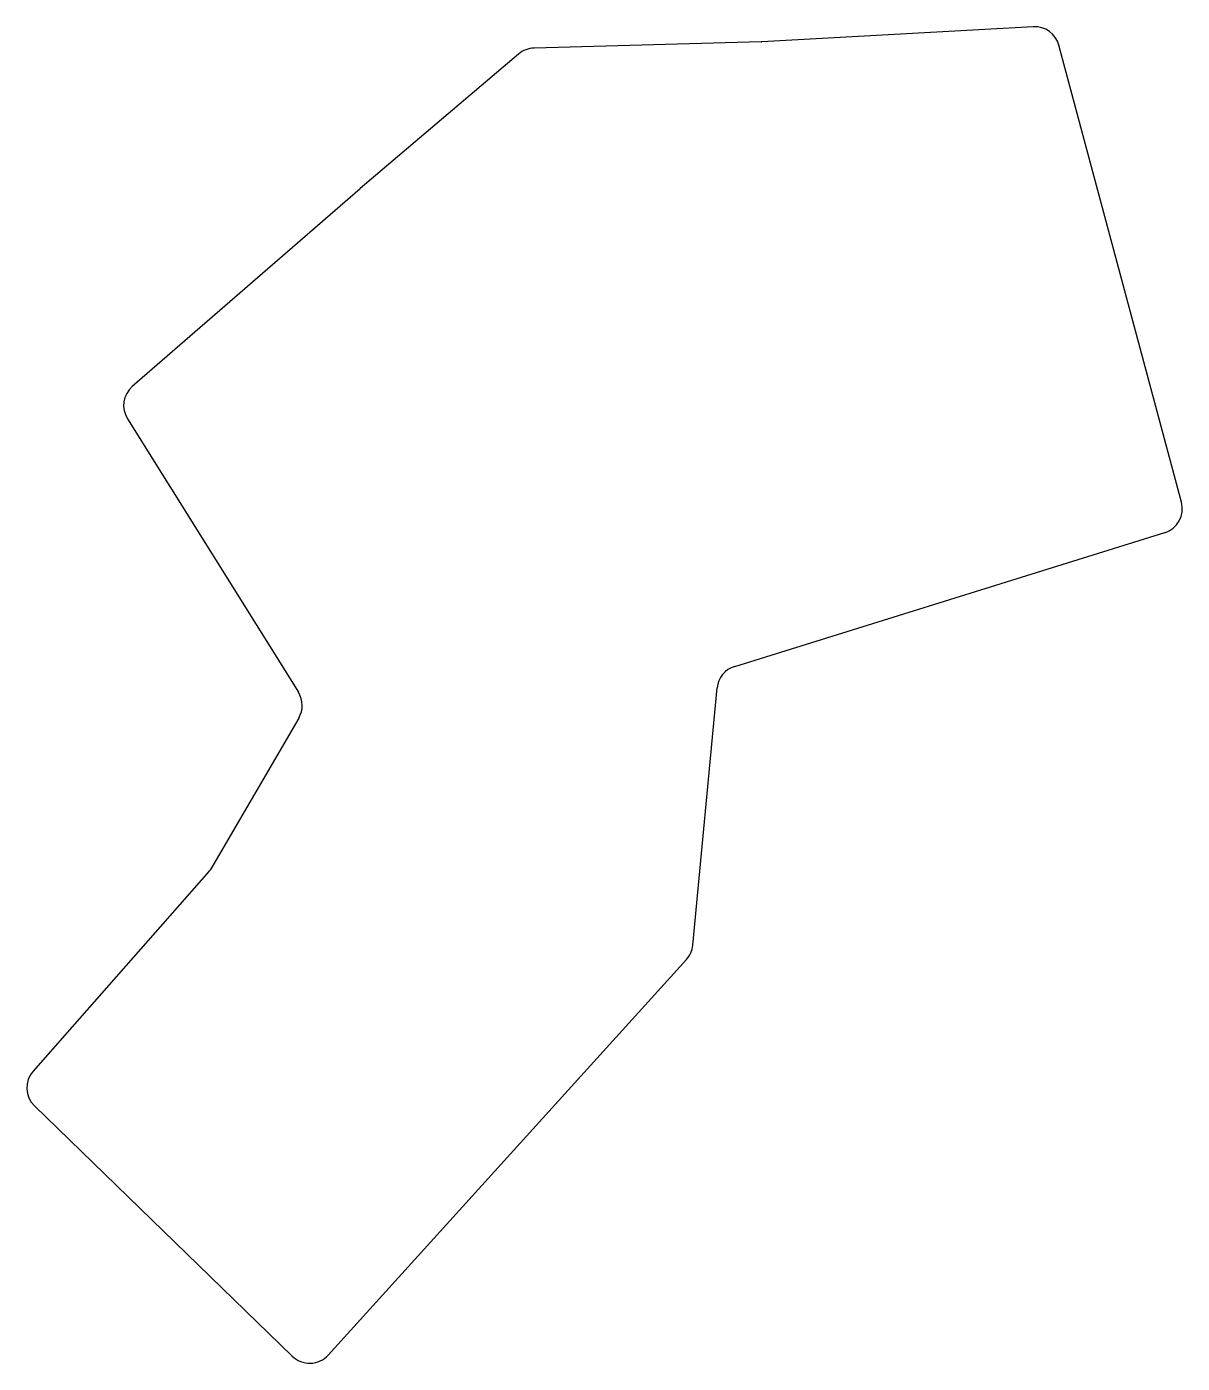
# Model space of a CAD drawing. Header units: millimetres. Extents: x 173 to 311, y -108 to 52.
import ezdxf

# ---------------------------------------------------------------- set-up
doc = ezdxf.new("R2010")
doc.units = ezdxf.units.MM

msp = doc.modelspace()

# ---------------------------------------------------------------- linework, layer by layer
at = {"linetype": 'CONTINUOUS'}
for p, q in [((293.3, 51.78), (260.8, 49.96)), ((260.71, 49.96), (233.52, 49.23)), ((231.65, 48.52), (212.71, 32.39)), ((311.03, -5.18), (296.36, 49.56)), ((212.69, 32.37), (185.4, 8.69)), ((184.82, 4.83), (205.29, -27.93)), ((257.54, -24.84), (309.03, -8.82)), ((252.52, -58.23), (255.44, -27.42)), ((205.34, -31.03), (194.91, -48.96)), ((194.57, -49.43), (173.52, -73.35)), ((208.87, -107.34), (251.76, -59.97)), ((173.68, -77.48), (204.55, -107.48))]:
    msp.add_line(p, q, dxfattribs=at)
for centre, start, end in [((293.47, 48.79), 15, 93.2042), ((260.63, 52.96), 271.5308, 273.2042), ((233.6, 46.23), 91.5308, 130.425), ((214.66, 30.1), 130.425, 130.9533), ((187.37, 6.42), 130.9533, 212), ((308.14, -5.96), 287.2796, 15), ((258.43, -27.71), 107.2796, 174.5879), ((202.75, -29.52), 329.8205, 32), ((192.32, -47.45), 318.6366, 329.8205), ((249.53, -57.95), 317.8425, 354.5879), ((175.77, -75.33), 138.6366, 225.8309), ((206.64, -105.32), 225.8309, 317.8425)]:
    msp.add_arc(centre, 3, start, end, dxfattribs=at)

doc.saveas('drawing.dxf')
